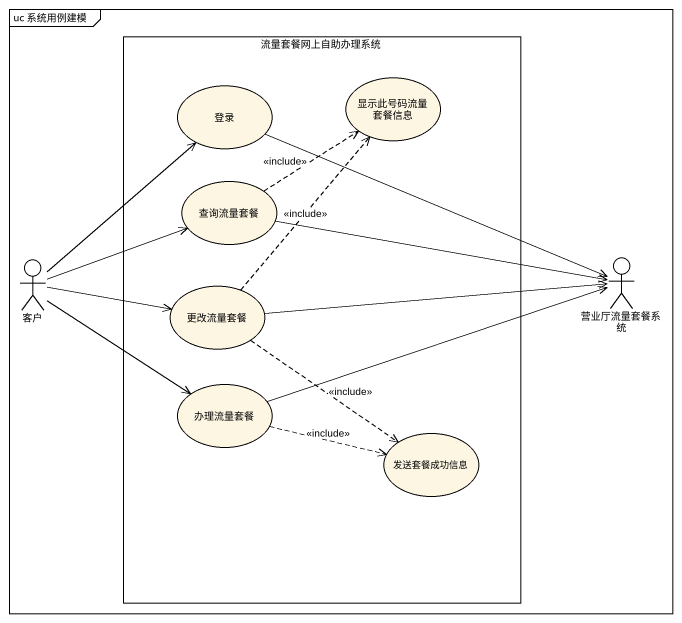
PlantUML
@startuml
mainframe uc 系统用例建模
rectangle 流量套餐网上自助办理系统 {
  usecase 登录
  usecase 显示此号码流量套餐信息
  usecase 查询流量套餐
  usecase 更改流量套餐
  usecase 办理流量套餐
  usecase 发送套餐成功信息
}
actor 客户
actor 营业厅流量套餐系统
登录 -right-> 营业厅流量套餐系统
查询流量套餐 .up.> 显示此号码流量套餐信息 : <<include>>
查询流量套餐 -right-> 营业厅流量套餐系统
客户 -up-> 登录
客户 -right-> 查询流量套餐
客户 -right- 查询流量套餐
客户 -right-> 更改流量套餐
客户 --> 办理流量套餐
更改流量套餐 .up.> 显示此号码流量套餐信息 : <<include>>
更改流量套餐 -right-> 营业厅流量套餐系统
更改流量套餐 ..> 发送套餐成功信息 : <<include>>
办理流量套餐 -right-> 营业厅流量套餐系统
办理流量套餐 .right.> 发送套餐成功信息 : <<include>>
@enduml
